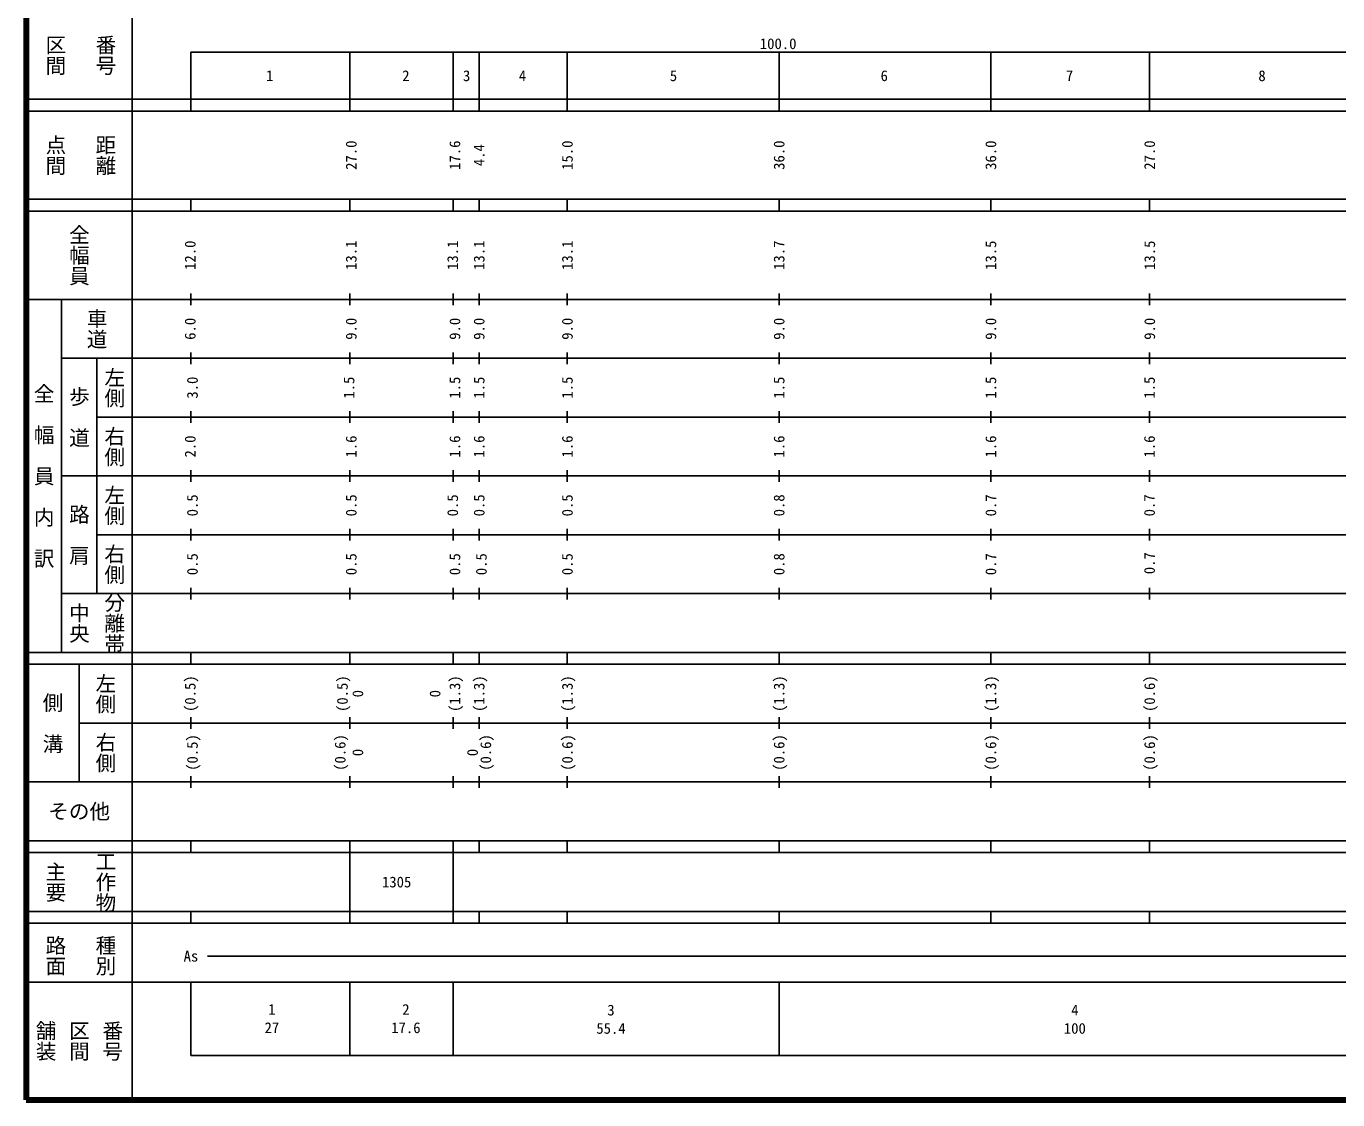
# Model space of a CAD drawing. Units: millimetres on the paper, enlarged 1000 times. Extents: x 40000 to 680000, y 20000 to 380000.
# Drawn here: x 40000 to 262992, y 20000 to 202409 of the extents above; entities that cross this region are included whole.
import ezdxf
from ezdxf.enums import TextEntityAlignment as Align

# ---------------------------------------------------------------- set-up
doc = ezdxf.new("R2010")
doc.units = ezdxf.units.MM
doc.header["$LTSCALE"] = 1000
doc.layers.add('M-TTL', color=2, linetype='Continuous', lineweight=140)
doc.layers.add('M-TTL-BAND', color=7, linetype='Continuous', lineweight=25)
doc.styles.add('@ＭＳ ゴシック', font='')
doc.styles.add('ＭＳ ゴシック', font='')
doc.styles.get('@ＭＳ ゴシック').set_extended_font_data('@MS Gothic')
doc.styles.get('ＭＳ ゴシック').set_extended_font_data('MS Gothic')

msp = doc.modelspace()

# ---------------------------------------------------------------- linework, layer by layer
at = {"layer": 'M-TTL'}
for p, q in [((40000, 380000), (40000, 20000)), ((40000, 20000), (680000, 20000))]:
    msp.add_line(p, q, dxfattribs=at)
at = {"layer": 'M-TTL-BAND'}
for p, q in [((58000, 370000), (58000, 20000)), ((68000, 198000), (579000, 198000)), ((68000, 198000), (68000, 188000)), ((95000, 198000), (95000, 188000)), ((112600, 198000), (112600, 188000)), ((117000, 198000), (117000, 188000)), ((132000, 198000), (132000, 188000)), ((168000, 198000), (168000, 188000)), ((204000, 198000), (204000, 188000)), ((231000, 198000), (231000, 188000)), ((40000, 190000), (579000, 190000)), ((40000, 188000), (579000, 188000)), ((40000, 173000), (579000, 173000)), ((68000, 171000), (68000, 173000)), ((95000, 173000), (95000, 171000)), ((112600, 173000), (112600, 171000)), ((117000, 173000), (117000, 171000)), ((132000, 173000), (132000, 171000)), ((168000, 173000), (168000, 171000)), ((204000, 173000), (204000, 171000)), ((231000, 173000), (231000, 171000)), ((40000, 171000), (579000, 171000)), ((68000, 155000), (68000, 157000)), ((95000, 157000), (95000, 155000)), ((112600, 157000), (112600, 155000)), ((117000, 157000), (117000, 155000)), ((132000, 157000), (132000, 155000)), ((168000, 157000), (168000, 155000)), ((204000, 157000), (204000, 155000)), ((231000, 157000), (231000, 155000)), ((40000, 156000), (579000, 156000)), ((46000, 96000), (46000, 156000)), ((46000, 146000), (579000, 146000)), ((52000, 146000), (52000, 106000)), ((68000, 145000), (68000, 147000)), ((95000, 147000), (95000, 145000)), ((112600, 147000), (112600, 145000)), ((117000, 147000), (117000, 145000)), ((132000, 147000), (132000, 145000)), ((168000, 147000), (168000, 145000)), ((204000, 147000), (204000, 145000)), ((231000, 147000), (231000, 145000)), ((68000, 135000), (68000, 137000)), ((95000, 137000), (95000, 135000)), ((112600, 137000), (112600, 135000)), ((117000, 137000), (117000, 135000)), ((132000, 137000), (132000, 135000)), ((168000, 137000), (168000, 135000)), ((204000, 137000), (204000, 135000)), ((231000, 137000), (231000, 135000)), ((52000, 136000), (579000, 136000)), ((46000, 126000), (579000, 126000)), ((68000, 125000), (68000, 127000)), ((95000, 127000), (95000, 125000)), ((112600, 127000), (112600, 125000)), ((117000, 127000), (117000, 125000)), ((132000, 127000), (132000, 125000)), ((168000, 127000), (168000, 125000)), ((204000, 127000), (204000, 125000)), ((231000, 127000), (231000, 125000)), ((52000, 116000), (579000, 116000)), ((68000, 115000), (68000, 117000)), ((95000, 117000), (95000, 115000)), ((112600, 117000), (112600, 115000)), ((117000, 117000), (117000, 115000)), ((132000, 117000), (132000, 115000)), ((168000, 117000), (168000, 115000)), ((204000, 117000), (204000, 115000)), ((231000, 117000), (231000, 115000)), ((46000, 106000), (579000, 106000)), ((68000, 105000), (68000, 107000)), ((95000, 107000), (95000, 105000)), ((112600, 107000), (112600, 105000)), ((117000, 107000), (117000, 105000)), ((132000, 107000), (132000, 105000)), ((168000, 107000), (168000, 105000)), ((204000, 107000), (204000, 105000)), ((231000, 107000), (231000, 105000)), ((40000, 96000), (579000, 96000)), ((68000, 94000), (68000, 96000)), ((95000, 96000), (95000, 94000)), ((112600, 96000), (112600, 94000)), ((117000, 96000), (117000, 94000)), ((132000, 96000), (132000, 94000)), ((168000, 96000), (168000, 94000)), ((204000, 96000), (204000, 94000)), ((231000, 96000), (231000, 94000)), ((40000, 94000), (579000, 94000)), ((49000, 94000), (49000, 74000)), ((68000, 83000), (68000, 85000)), ((95000, 85000), (95000, 83000)), ((112600, 85000), (112600, 83000)), ((117000, 85000), (117000, 83000)), ((132000, 85000), (132000, 83000)), ((168000, 85000), (168000, 83000)), ((204000, 85000), (204000, 83000)), ((231000, 85000), (231000, 83000)), ((49000, 84000), (579000, 84000)), ((40000, 74000), (579000, 74000)), ((68000, 73000), (68000, 75000)), ((95000, 75000), (95000, 73000)), ((112600, 75000), (112600, 73000)), ((117000, 75000), (117000, 73000)), ((132000, 75000), (132000, 73000)), ((168000, 75000), (168000, 73000)), ((204000, 75000), (204000, 73000)), ((231000, 75000), (231000, 73000)), ((40000, 64000), (579000, 64000)), ((68000, 62000), (68000, 64000)), ((95000, 64000), (95000, 52000)), ((112600, 64000), (112600, 52000)), ((117000, 64000), (117000, 62000)), ((132000, 64000), (132000, 62000)), ((168000, 64000), (168000, 62000)), ((204000, 64000), (204000, 62000)), ((231000, 64000), (231000, 62000)), ((40000, 62000), (579000, 62000)), ((40000, 52000), (579000, 52000)), ((68000, 50000), (68000, 52000)), ((95000, 52000), (95000, 50000)), ((112600, 52000), (112600, 50000)), ((117000, 52000), (117000, 50000)), ((132000, 52000), (132000, 50000)), ((168000, 52000), (168000, 50000)), ((204000, 52000), (204000, 50000)), ((231000, 52000), (231000, 50000)), ((40000, 50000), (579000, 50000)), ((70805, 44406), (565903, 44406)), ((40000, 40000), (579000, 40000)), ((68000, 40000), (68000, 27500)), ((95000, 40000), (95000, 27500)), ((112600, 40000), (112600, 27500)), ((168000, 40000), (168000, 27500)), ((68000, 27500), (579000, 27500))]:
    msp.add_line(p, q, dxfattribs=at)

# ---------------------------------------------------------------- texts
for s, height, rotation, style, p in [('番号', 2566, 270, '@ＭＳ ゴシック', (53500, 197500)), ('区間', 2566, 270, '@ＭＳ ゴシック', (45000, 197500)), ('点間', 2566, 270, '@ＭＳ ゴシック', (45000, 180500)), ('距離', 2566, 270, '@ＭＳ ゴシック', (53500, 180500)), ('27.0', 1833, 90, 'ＭＳ ゴシック', (95247, 180500)), ('17.6', 1833, 90, 'ＭＳ ゴシック', (112872, 180500)), ('15.0', 1833, 90, 'ＭＳ ゴシック', (131998, 180500)), ('36.0', 1833, 90, 'ＭＳ ゴシック', (167999, 180500)), ('36.0', 1833, 90, 'ＭＳ ゴシック', (204001, 180500)), ('27.0', 1833, 90, 'ＭＳ ゴシック', (231002, 180522)), ('4.4', 1833, 90, 'ＭＳ ゴシック', (116997, 180500)), ('全幅員', 2566, 270, '@ＭＳ ゴシック', (49000, 163500)), ('12.0', 1833, 90, 'ＭＳ ゴシック', (67871, 163500)), ('13.1', 1833, 90, 'ＭＳ ゴシック', (95247, 163500)), ('13.1', 1833, 90, 'ＭＳ ゴシック', (112497, 163500)), ('13.1', 1833, 90, 'ＭＳ ゴシック', (116997, 163500)), ('13.1', 1833, 90, 'ＭＳ ゴシック', (131998, 163500)), ('13.7', 1833, 90, 'ＭＳ ゴシック', (167999, 163500)), ('13.5', 1833, 90, 'ＭＳ ゴシック', (204001, 163500)), ('13.5', 1833, 90, 'ＭＳ ゴシック', (231011, 163500)), ('車道', 2566, 270, '@ＭＳ ゴシック', (52000, 151000)), ('6.0', 1833, 90, 'ＭＳ ゴシック', (67871, 151000)), ('9.0', 1833, 90, 'ＭＳ ゴシック', (95247, 151000)), ('9.0', 1833, 90, 'ＭＳ ゴシック', (112872, 151000)), ('9.0', 1833, 90, 'ＭＳ ゴシック', (116997, 151000)), ('9.0', 1833, 90, 'ＭＳ ゴシック', (131998, 151000)), ('9.0', 1833, 90, 'ＭＳ ゴシック', (167999, 151000)), ('9.0', 1833, 90, 'ＭＳ ゴシック', (204001, 151000)), ('9.0', 1833, 90, 'ＭＳ ゴシック', (231011, 151000)), ('左側', 2566, 270, '@ＭＳ ゴシック', (55000, 141000)), ('3.0', 1833, 90, 'ＭＳ ゴシック', (68246, 141000)), ('1.5', 1833, 90, 'ＭＳ ゴシック', (94872, 141000)), ('1.5', 1833, 90, 'ＭＳ ゴシック', (112872, 141000)), ('1.5', 1833, 90, 'ＭＳ ゴシック', (116997, 141000)), ('1.5', 1833, 90, 'ＭＳ ゴシック', (131998, 141000)), ('1.5', 1833, 90, 'ＭＳ ゴシック', (167999, 141000)), ('1.5', 1833, 90, 'ＭＳ ゴシック', (204001, 141000)), ('1.5', 1833, 90, 'ＭＳ ゴシック', (230971, 141000)), ('全\u3000幅\u3000員\u3000内\u3000訳', 2566, 270, '@ＭＳ ゴシック', (43000, 126000)), ('歩\u3000道', 2566, 270, '@ＭＳ ゴシック', (49000, 136000)), ('右側', 2566, 270, '@ＭＳ ゴシック', (55000, 131000)), ('2.0', 1833, 90, 'ＭＳ ゴシック', (67871, 131000)), ('1.6', 1833, 90, 'ＭＳ ゴシック', (95247, 131000)), ('1.6', 1833, 90, 'ＭＳ ゴシック', (112872, 131000)), ('1.6', 1833, 90, 'ＭＳ ゴシック', (116997, 131000)), ('1.6', 1833, 90, 'ＭＳ ゴシック', (131998, 131000)), ('1.6', 1833, 90, 'ＭＳ ゴシック', (167999, 131000)), ('1.6', 1833, 90, 'ＭＳ ゴシック', (204001, 131000)), ('1.6', 1833, 90, 'ＭＳ ゴシック', (230971, 131000)), ('左側', 2566, 270, '@ＭＳ ゴシック', (55000, 121000)), ('0.5', 1833, 90, 'ＭＳ ゴシック', (68246, 121000)), ('0.5', 1833, 90, 'ＭＳ ゴシック', (95247, 121000)), ('0.5', 1833, 90, 'ＭＳ ゴシック', (112497, 121000)), ('0.5', 1833, 90, 'ＭＳ ゴシック', (116997, 121000)), ('0.5', 1833, 90, 'ＭＳ ゴシック', (131998, 121000)), ('0.8', 1833, 90, 'ＭＳ ゴシック', (167999, 121000)), ('0.7', 1833, 90, 'ＭＳ ゴシック', (204001, 121000)), ('0.7', 1833, 90, 'ＭＳ ゴシック', (230971, 121000)), ('路\u3000肩', 2566, 270, '@ＭＳ ゴシック', (49000, 116000)), ('右側', 2566, 270, '@ＭＳ ゴシック', (55000, 111000)), ('0.5', 1833, 90, 'ＭＳ ゴシック', (68246, 111000)), ('0.5', 1833, 90, 'ＭＳ ゴシック', (95247, 111000)), ('0.5', 1833, 90, 'ＭＳ ゴシック', (112872, 111000)), ('0.5', 1833, 90, 'ＭＳ ゴシック', (117372, 111000)), ('0.5', 1833, 90, 'ＭＳ ゴシック', (131998, 111000)), ('0.8', 1833, 90, 'ＭＳ ゴシック', (167999, 111000)), ('0.7', 1833, 90, 'ＭＳ ゴシック', (204001, 111000)), ('0.7', 1833, 90, 'ＭＳ ゴシック', (230978, 111169)), ('分離帯', 2566, 270, '@ＭＳ ゴシック', (55000, 101000)), ('中央', 2566, 270, '@ＭＳ ゴシック', (49000, 101000)), ('左側', 2566, 270, '@ＭＳ ゴシック', (53500, 89000)), ('(0.5)', 1833, 90, 'ＭＳ ゴシック', (67871, 89000)), ('(0.5)', 1833, 90, 'ＭＳ ゴシック', (93747, 89000)), ('(1.3)', 1833, 90, 'ＭＳ ゴシック', (112872, 89000)), ('(1.3)', 1833, 90, 'ＭＳ ゴシック', (116997, 89000)), ('(1.3)', 1833, 90, 'ＭＳ ゴシック', (132000, 89000)), ('(1.3)', 1833, 90, 'ＭＳ ゴシック', (168000, 89000)), ('(1.3)', 1833, 90, 'ＭＳ ゴシック', (204000, 89000)), ('(0.6)', 1833, 90, 'ＭＳ ゴシック', (231002, 89000)), ('0', 1833, 90, 'ＭＳ ゴシック', (96372, 89000)), ('0', 1833, 90, 'ＭＳ ゴシック', (109497, 89000)), ('側\u3000溝', 2566, 270, '@ＭＳ ゴシック', (44500, 84000)), ('右側', 2566, 270, '@ＭＳ ゴシック', (53500, 79000)), ('(0.5)', 1833, 90, 'ＭＳ ゴシック', (68246, 79000)), ('(0.6)', 1833, 90, 'ＭＳ ゴシック', (93372, 79000)), ('(0.6)', 1833, 90, 'ＭＳ ゴシック', (118122, 79000)), ('(0.6)', 1833, 90, 'ＭＳ ゴシック', (132000, 79000)), ('(0.6)', 1833, 90, 'ＭＳ ゴシック', (168000, 79000)), ('(0.6)', 1833, 90, 'ＭＳ ゴシック', (204000, 79000)), ('(0.6)', 1833, 90, 'ＭＳ ゴシック', (231000, 79000)), ('0', 1833, 90, 'ＭＳ ゴシック', (96372, 79000)), ('0', 1833, 90, 'ＭＳ ゴシック', (115872, 79000)), ('主要', 2566, 270, '@ＭＳ ゴシック', (45000, 57000)), ('工作物', 2566, 270, '@ＭＳ ゴシック', (53500, 57000)), ('路面', 2566, 270, '@ＭＳ ゴシック', (45000, 44500)), ('種別', 2566, 270, '@ＭＳ ゴシック', (53500, 44500)), ('舗装', 2566, 270, '@ＭＳ ゴシック', (43333, 30000)), ('区間', 2566, 270, '@ＭＳ ゴシック', (49000, 30000)), ('番号', 2566, 270, '@ＭＳ ゴシック', (54667, 30000))]:
    msp.add_text(s, height=height, rotation=rotation, dxfattribs=dict(at, style=style)).set_placement(p, align=Align.MIDDLE_CENTER)
at = {"layer": 'M-TTL-BAND', "style": 'ＭＳ ゴシック'}
for s, height, p in [('100.0', 1833, (167844, 199445)), ('1', 1833, (81382, 194000)), ('2', 1833, (104549, 194000)), ('3', 1833, (114883, 194000)), ('4', 1833, (124383, 194000)), ('5', 1833, (150051, 194000)), ('6', 1833, (185885, 194000)), ('7', 1833, (217387, 194000)), ('8', 1833, (250112, 194000)), ('その他', 2566, (49000, 69000)), ('1305', 1833, (102981, 57000)), ('As', 1833, (68006, 44406)), ('1', 1833, (81768, 35349)), ('2', 1833, (104555, 35349)), ('3', 1833, (139423, 35238)), ('4', 1833, (218288, 35238)), ('27', 1833, (81768, 32242)), ('17.6', 1833, (104555, 32242)), ('55.4', 1833, (139423, 32131)), ('100', 1833, (218288, 32131))]:
    msp.add_text(s, height=height, dxfattribs=at).set_placement(p, align=Align.MIDDLE_CENTER)

doc.saveas('drawing.dxf')
